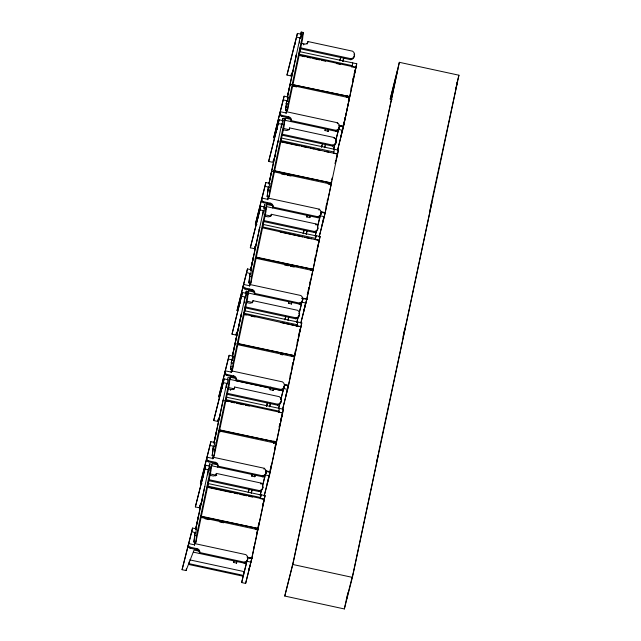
<?xml version="1.0" encoding="UTF-8"?>
<svg xmlns="http://www.w3.org/2000/svg" width="641" height="641" viewBox="0 0 641 641"><rect width="100%" height="100%" fill="white"/><g stroke="black" fill="none" stroke-linecap="round" stroke-linejoin="round"><path stroke-width="0.96" d="M328.072 131.357L328.4 129.666M209.198 465.855L209.607 463.916L211.594 464.316L210.977 470.839L195.834 542.398L193.846 542.006L195.072 532.583M194.375 539.49L194.552 537.631M194.728 535.772L194.992 532.975L195.657 533.104L196.491 528.905L192.524 528.048L182.068 569.697L186.042 570.554L194.055 550.082L199.832 551.324M194.503 545.331L194.856 541.525M195.657 533.104L195.697 532.671L191.723 531.814L182.068 569.697M195.12 543.464L195.297 541.565M196.491 528.905L195.785 529.21M195.834 542.398L196.45 535.884L211.594 464.316M207.836 474.853L208.277 470.198L208.942 470.326L209.775 466.127L205.809 465.27L195.353 506.919L199.327 507.776L202.316 500.429M207.604 484.452L207.339 487.304L208.317 481.631M208.942 470.326L208.982 469.893L205.008 469.036L195.353 506.919M209.431 465.783L209.607 463.916M209.775 466.127L209.07 466.432M227.523 379.48L227.932 377.541L229.919 377.942L229.302 384.464L214.158 456.031L212.171 455.631L213.397 446.208M212.788 452.185L213.317 446.601L213.982 446.729L214.815 442.53L210.841 441.673L200.393 483.322L201.979 483.667M212.828 458.956L213.181 455.15M213.982 446.729L214.022 446.296L210.048 445.439L200.393 483.322M213.349 458.043L213.621 455.19M214.815 442.53L214.11 442.835M214.158 456.031L214.775 449.509L229.919 377.942M226.249 387.549L226.602 383.823L227.267 383.951L228.1 379.752L224.134 378.895L213.677 420.544L217.652 421.401L220.264 414.975M227.267 383.951L227.307 383.518L223.332 382.661L213.677 420.544M228.06 380.185L228.1 379.752M245.84 293.105L246.256 291.174L248.243 291.567L247.626 298.089L232.483 369.657L230.488 369.256L231.922 358.872M231.377 363.022L231.641 360.226L232.298 360.362L233.14 356.156L229.166 355.298L218.717 396.947L229.166 355.298M231.153 372.581L231.505 368.783M232.298 360.362L233.14 356.156M231.673 371.668L231.946 368.815M232.483 369.657L233.1 363.135L248.243 291.567M244.397 303.041L244.574 301.174M244.75 299.315L246.424 293.378L242.45 292.52L232.002 334.169L235.976 335.027L238.797 328.088M244.165 312.656L243.989 314.555L244.958 308.89M245.591 297.584L246.424 293.378M246.08 293.033L246.256 291.174M263.755 208.67L264.573 204.799L266.568 205.192L265.951 211.714L250.807 283.282L248.812 282.881L250.046 273.467M249.349 280.373L249.966 273.851L250.623 273.987L251.464 269.781L247.49 268.924L237.042 310.573L247.49 268.924M247.738 294.9L249.205 289.059M249.469 286.207L249.742 283.354M250.623 273.987L250.671 273.555L246.697 272.689M249.686 285.477L249.782 284.476L300.893 295.517A4.407 4.175 14.3 0 1 299.299 303.049L299.051 304.018A4.407 4.175 14.3 0 0 302.256 298.41M249.998 285.293L250.182 283.394M251.464 269.781L250.759 270.085M250.807 283.282L251.424 276.76L266.568 205.192M262.898 214.799L263.251 211.073L263.908 211.21L264.749 207.003L260.775 206.146L250.327 247.795L254.301 248.652L256.536 243.139M262.49 226.281L262.666 224.382M263.908 211.21L263.956 210.769L259.982 209.911L250.327 247.795M264.316 207.588L264.573 204.799M315.54 238.364L262.578 226.922L263.379 221.562M264.709 207.444L264.749 207.003M282.288 121.325L282.897 118.425L284.892 118.817L284.275 125.34L269.132 196.907L267.137 196.515L268.371 187.092M267.85 192.14L268.283 187.476L268.948 187.613L269.789 183.414L265.815 182.549L255.366 224.198L256.953 224.542M265.686 209.447L267.529 202.684M267.794 199.832L268.154 196.034M268.948 187.613L268.988 187.18L265.021 186.323L255.366 224.198M268.411 197.965L268.595 196.066M269.749 183.847L269.789 183.414M269.132 196.907L269.749 190.385L284.892 118.817M281.311 127.495L281.575 124.699L282.232 124.835L283.074 120.636L279.099 119.771L268.651 161.42L272.617 162.277L275.446 155.338M280.814 139.906L280.63 141.805L281.431 138.039L338.424 150.13L324.338 216.674L319.17 236.962M282.232 124.835L282.28 124.402L278.306 123.545L268.651 161.42M282.633 121.221L282.897 118.425M283.074 120.636L282.369 120.933M300.813 33.981L301.222 32.05L303.217 32.451L302.6 38.965L287.456 110.532L285.461 110.14L286.695 100.717M285.998 107.624L286.166 105.765M286.343 103.898L286.607 101.11L287.272 101.238L288.113 97.039L284.139 96.182L273.683 137.823L284.139 96.182M286.118 113.457L286.479 109.659M287.272 101.238L288.113 97.039M286.735 111.598L286.92 109.691M287.456 110.532L288.073 104.01L303.217 32.451M299.459 42.987L299.635 41.12M299.051 54.485L299.227 52.586M299.892 38.332L300.557 38.46L301.398 34.261L297.424 33.404L286.976 75.045L290.942 75.91L293.185 70.398M301.046 33.909L301.222 32.05M299.932 49.766L299.756 51.665L356.749 63.755L354.225 74.284M300.557 38.46L301.398 34.261M236.785 561.532L236.457 563.191L236.946 561.332M270.43 388.134L270.101 389.8L270.806 387.06M291.759 302.408L291.431 304.074L291.919 302.207M307.079 215.392L306.751 217.051L307.239 215.184M233.781 560.883L233.452 562.542L233.941 560.683M255.11 475.157L254.781 476.816L255.27 474.957M288.754 301.759L288.418 303.457L288.915 301.558M325.396 129.017L325.067 130.676L325.556 128.809M310.084 216.041L309.755 217.7L310.244 215.833M252.105 474.508L251.769 476.207L252.266 474.308M273.435 388.783L273.098 390.481L273.595 388.582M195.681 529.258L198.341 516.654M214.006 442.883L216.666 430.279M232.33 356.516L241.433 313.617L232.411 355.747M250.775 269.557L253.307 257.538M250.895 269.084L253.291 257.706L253.171 258.179M268.972 183.767L271.632 171.163M287.296 97.392L289.956 84.788M231.906 371.628L232.314 369.689M249.83 558.191L251.785 558.615L264.372 499.235L207.716 486.992M267.177 471.608L270.109 472.241L282.697 412.86L225.063 400.409M284.524 385.025L288.434 385.866L301.775 322.88L244.782 310.789M315.276 239.622L316.125 235.648L320.099 236.505L306.759 299.491L306.879 299.018L301.991 297.961M321.173 212.275L325.083 213.116L331.221 184.031L328.569 183.462M299.339 55.126L355.987 67.369L343.408 126.742L349.529 97.833L292.873 85.59M188.47 544.562L188.198 545.988A2.676 2.54 14.3 0 0 190.065 548.191L196.635 549.609A3.157 2.989 14.3 0 1 199.375 553.479L199.615 552.51A3.157 2.989 14.3 0 0 196.883 548.64L190.313 547.222A2.676 2.54 14.3 0 1 188.446 545.018L188.718 543.592L194.544 544.85L194.808 543.6L245.92 554.641A4.407 4.175 14.3 0 1 244.333 562.173L244.085 563.143A4.407 4.175 14.3 0 0 247.53 558.319M202.556 478.018L203.133 475.63A2.676 2.54 14.3 0 1 203.598 475.061M202.804 477.048L203.085 475.734M220.881 391.643L221.457 389.263A2.676 2.54 14.3 0 1 222.219 388.454M239.205 305.268L239.774 302.889A2.676 2.54 14.3 0 1 239.99 302.584M249.782 284.476L249.517 285.734L243.692 284.476L243.42 285.902A2.676 2.54 14.3 0 0 245.287 288.097L251.857 289.516A3.157 2.989 14.3 0 1 254.589 293.394L254.341 294.363A3.157 2.989 14.3 0 0 251.609 290.485L245.038 289.067A2.676 2.54 14.3 0 1 243.171 286.872L243.444 285.445M257.53 218.893L257.858 217.483A2.676 2.54 14.3 0 1 258.067 217.179M257.778 217.932L258.099 216.514A2.676 2.54 14.3 0 1 258.571 215.937M261.488 200.385L261.744 199.527A2.676 2.54 14.3 0 0 263.603 201.723L270.173 203.149A3.157 2.989 14.3 0 1 272.914 207.019L272.665 207.988A3.157 2.989 14.3 0 0 269.933 204.11L263.363 202.692A2.676 2.54 14.3 0 1 261.496 200.497L262.017 198.101L267.842 199.359L268.106 198.101L319.218 209.142A4.407 4.175 14.3 0 1 317.624 216.682L317.375 217.644A4.407 4.175 14.3 0 0 320.829 212.82M275.854 132.527L276.423 130.139A2.676 2.54 14.3 0 1 277.192 129.338M294.179 46.152L294.748 43.764A2.676 2.54 14.3 0 1 295.221 43.195M191.723 531.814L192.524 528.048M205.008 469.036L205.809 465.27M210.048 445.439L210.841 441.673M223.332 382.661L224.134 378.895M232.002 334.169L242.45 292.52M259.982 209.911L260.775 206.146M265.021 186.323L265.815 182.549M278.306 123.545L279.099 119.771M286.976 75.045L297.424 33.404M186.042 570.554L186.435 568.671M199.327 507.776L199.92 504.948M217.652 421.401L218.044 419.518M235.976 335.027L236.569 332.198M254.301 248.652L254.693 246.769M290.942 75.91L291.543 73.082M195.553 529.466L204.783 486.359M213.878 443.091L223.108 399.992M195.89 528.713L208.79 467.786M214.214 442.338L226.698 383.35M250.727 269.38L259.757 227.243L259.124 229.71M268.851 183.967L278.082 140.868L277.449 143.336M287.376 96.631L296.406 54.493L295.773 56.969M232.338 356.933L245.022 296.975M250.655 270.558L263.347 210.601M269.188 183.222L281.88 123.256M287.513 96.847L299.996 37.851M189.263 561.732L188.863 563.615L243.476 575.41L244.277 571.644L189.664 559.849M193.846 542.006L194.455 539.105M212.171 455.631L212.58 453.7M230.488 369.256L231.105 366.356M248.812 282.881L249.429 279.981M267.137 196.515L267.545 194.576M285.461 110.14L286.078 107.239M218.982 432.058L219.39 430.119M225.664 400.929L226.457 397.164L283.45 409.254L280.438 421.714M229.045 382.188L231.056 375.658M237.515 344.714L237.923 342.775M299.579 52.506L299.227 54.181L352.189 65.622L351.829 67.025M247.819 557.758L251.841 558.399L245.623 583.422L241.657 582.565L243.171 575.963M262.602 506.158L265.126 495.621L261.151 494.764L260.567 497.488L207.604 486.046M296.855 326.005L297.208 324.338M241.657 582.565L247.867 557.542M260.302 498.746L261.151 494.764M262.393 486.719L266.191 471.167L270.165 472.032L264.348 495.164M278.627 412.371L279.476 408.389M280.958 399.399L284.516 384.8L288.49 385.658L282.521 409.711M296.951 325.997L297.801 322.022M299.043 313.978L302.84 298.426L306.815 299.283L300.845 323.336M316.125 235.648L315.332 239.414L319.298 240.271L317.087 248.964M317.607 226.658L321.165 212.051L325.139 212.908L319.122 236.986M334.45 149.273L333.649 153.039L337.623 153.896L335.652 161.628M335.443 142.174L339.289 126.622M351.925 66.872L352.774 62.898M273.475 442.819L273.883 440.88M346.773 97.32L347.182 95.389M273.659 443.532L274.068 441.601M245.623 583.422L251.841 558.399M282.473 409.735L288.49 385.658M300.998 322.423L301.398 320.54M337.446 150.619L343.464 126.533L339.434 125.884M248.812 570.29L249.83 565.458M249.133 569.032L249.95 565.162M253.427 548.712L253.844 546.781M256.704 533.24L257.522 529.37M257.938 527.431L258.956 522.591M267.137 483.923L269.092 474.917M269.5 472.986L270.326 469.116M270.734 467.177L271.143 465.246M274.62 448.796L275.438 444.926M275.846 442.995L276.255 441.056M279.123 427.515L279.941 423.645L279.204 426.545M285.782 396.282L287.008 390.481M287.416 388.542L288.234 384.672M289.964 376.267L290.373 374.328M291.919 367.261L292.945 362.421M294.467 354.978L295.285 351.108M297.039 343.079L297.857 339.209M303.778 311.173L305.621 302.464M307.263 294.724L307.672 292.793M304.106 309.907L305.124 305.076M307.992 291.527L308.81 287.657M309.835 282.825L310.244 280.886M314.338 261.536L315.364 256.704M322.103 224.799L323.537 218.028M325.908 207.091L326.726 203.221M327.134 201.29L327.543 199.351M330.411 185.81L331.229 181.94M331.637 180.001L332.046 178.07M340.427 138.424L342.182 130.387M343.207 125.556L344.025 121.686M344.433 119.747L344.842 117.816M348.327 101.366L349.353 96.535M350.867 89.091L351.276 87.152M352.83 80.085L353.239 78.154M251.248 560.715L263.739 501.703M264.196 496.086L269.364 475.798L282.064 415.336M287.897 387.973L300.18 329.923M306.222 301.599L318.713 242.586M342.871 128.849L355.987 67.369M337.495 150.595L343.464 126.533M390.209 99.059L399.351 62.313L458.932 75.213L352.398 577.381L344.353 608.95L284.772 596.05L293.474 561.043L397.813 69.22L390.209 99.059L392.132 99.467M284.772 596.05L292.817 564.481L399.351 62.313M344.353 608.95L346.637 598.181M347.879 592.749L346.428 599.591L353.191 573.206L378.494 453.94L376.571 461.488M303.153 233.757L304.058 229.991M306.158 234.414L307.063 230.64M339.874 60.671L340.708 57.241M321.55 147.045L321.934 145.355M342.879 61.32L343.191 59.95M266.576 406.162L267.409 402.74M284.973 319.458L285.734 316.366M324.699 147.061L324.947 146.004M288.113 319.53L288.738 317.015M251.52 492.032L251.256 493.185L252.217 489.676M251.617 491.639L252.089 489.764M289.82 85.429L289.94 84.957M271.496 171.804L271.616 171.331L331.205 184.207L331.085 184.68L328.152 184.047M234.846 344.554L234.967 344.081M216.53 430.928L216.642 430.456M198.205 517.303L198.317 516.83M349.409 98.305L349.529 97.833M325.083 213.116L325.203 212.644L321.293 211.802M312.76 271.055L312.88 270.582L255.246 258.131M294.435 357.43L294.556 356.949L237.899 344.714M288.434 385.866L288.554 385.393L284.644 384.552M276.111 443.796L276.231 443.324L218.597 430.872M270.109 472.241L270.23 471.768L265.342 470.71M257.786 530.171L257.906 529.698L201.25 517.463M251.785 558.615L251.905 558.143L247.025 557.085M294.7 43.86L294.499 44.734A2.676 2.54 14.3 0 1 295.269 43.933M281.928 115.356L288.498 116.774A3.157 2.989 14.3 0 1 291.238 120.644L290.99 121.614A3.157 2.989 14.3 0 0 288.258 117.744L281.687 116.317L281.928 115.356A2.676 2.54 14.3 0 1 280.061 113.153L280.061 113.048M263.363 202.692L263.603 201.723M303.666 44.918L303.914 43.949A3.157 2.989 14.3 0 0 307.976 41.545L352.686 51.208A4.407 4.175 14.3 0 1 351.092 58.74L350.843 59.709L299.884 48.7M284.388 122.151L285.67 118.208L291.447 119.458M243.163 286.759L243.412 285.79M280.542 141.957L280.902 140.555L333.865 151.997M288.258 117.744L288.498 116.774M307.976 41.545L307.728 42.514A3.157 2.989 14.3 0 1 307.488 43.348M245.038 289.067L245.287 288.097M221.409 389.359L221.209 390.225A2.676 2.54 14.3 0 1 221.417 389.928M269.933 204.11L270.173 203.149M281.567 135.067L332.527 146.076L332.767 145.114A4.407 4.175 14.3 0 0 334.362 137.575L289.652 127.92L289.403 128.889A3.157 2.989 14.3 0 1 289.163 129.722M284.259 386.387A4.407 4.175 14.3 0 1 280.734 390.393L236.016 380.738A3.157 2.989 14.3 0 0 233.284 376.86L226.714 375.442L226.962 374.472A2.676 2.54 14.3 0 1 225.095 372.277L225.087 372.165M243.892 314.699L244.253 313.297L297.216 324.739L296.855 326.141M251.609 290.485L251.857 289.516M263.243 221.441L314.202 232.451L314.443 231.481A4.407 4.175 14.3 0 0 316.037 223.949L271.327 214.294L271.087 215.264A3.157 2.989 14.3 0 1 270.999 215.688M208.637 460.847L215.208 462.265A3.157 2.989 14.3 0 1 217.94 466.143L217.7 467.105A3.157 2.989 14.3 0 0 214.959 463.235L208.389 461.816L208.637 460.847A2.676 2.54 14.3 0 1 206.771 458.652L206.763 458.539M225.568 401.074L225.928 399.672L278.891 411.113L278.539 412.516M233.284 376.86L233.532 375.89L226.962 374.472M244.918 307.816L295.878 318.825L296.126 317.856A4.407 4.175 14.3 0 0 297.72 310.324L253.003 300.669L252.762 301.631A3.157 2.989 14.3 0 1 252.306 302.856M190.065 548.191L190.313 547.222M230.367 390.409L230.616 389.44A3.157 2.989 14.3 0 0 234.686 387.036L279.396 396.699A4.407 4.175 14.3 0 1 277.801 404.231L277.553 405.2L226.594 394.191M211.089 467.65L212.379 463.707L217.195 464.749M214.959 463.235L215.208 462.265M236.016 380.738L236.265 379.768A3.157 2.989 14.3 0 0 233.532 375.89M234.686 387.036L234.438 388.005A3.157 2.989 14.3 0 1 233.709 389.576M196.635 549.609L196.883 548.64M208.269 480.566L259.228 491.575L259.477 490.605A4.407 4.175 14.3 0 0 261.071 483.074L216.362 473.411L216.113 474.38A3.157 2.989 14.3 0 1 215.873 475.221M339.93 60.703L340.836 57.161M343.264 59.629L343.712 57.89M342.935 61.352L343.84 57.81M321.606 147.077L322.511 143.536M328.096 131.293L328.561 129.458M324.61 147.726L325.516 144.185M303.281 233.444L304.187 229.911M306.294 234.093L307.191 230.56M284.965 319.819L285.862 316.285M354.289 56.512L354.537 55.543M337.294 123.737L337.543 122.768L286.431 111.726L286.166 112.984L280.341 111.726L279.821 114.122A2.676 2.54 14.3 0 0 281.687 116.317M337.543 122.768A4.407 4.175 14.3 0 1 335.948 130.307L335.7 131.277A4.407 4.175 14.3 0 0 339.153 126.445M334.121 138.544L334.362 137.575M287.969 320.468L288.867 316.934M266.64 406.194L267.537 402.66M334.554 145.042L333.472 149.754L334.722 145.018M336.004 139.353L338.176 130.836M334.882 144.385L335.099 143.544M339.145 128.08L339.393 127.11M335.972 142.887L336.213 141.917M318.97 210.112L319.218 209.142M354.04 74.388L356.749 63.755M315.797 224.919L316.037 223.949M352.991 79.115L353.728 76.223M270.414 403.389L269.581 406.811L270.542 403.309M249.085 489.115L248.251 492.536L249.213 489.027M316.229 231.409L315.148 236.128L316.638 230.44M317.68 225.728L319.851 217.203M320.82 214.455L321.069 213.485M317.648 229.262L317.888 228.292M334.971 163.655L335.716 160.755M336.205 158.824L338.424 150.13M297.905 317.784L296.823 322.503L298.554 315.869M299.355 312.103L301.286 304.523M302.496 300.821L302.744 299.86M299.323 315.628L299.571 314.667M280.734 390.393L280.974 389.424A4.407 4.175 14.3 0 0 282.569 381.892L231.457 370.851L231.193 372.109L225.368 370.851L224.847 373.238A2.676 2.54 14.3 0 0 226.714 375.442M318.377 243.268L320.099 236.505M316.269 252.161L316.59 250.895M279.58 404.159L278.498 408.878L280.125 402.668M280.79 399.423L282.961 390.898M284.179 387.196L284.42 386.235M301.639 319.571L306.815 299.283M280.998 402.003L281.247 401.034M264.004 469.236L264.244 468.267L213.132 457.225L212.868 458.475L207.043 457.217L206.522 459.613A2.676 2.54 14.3 0 0 208.389 461.816M264.244 468.267A4.407 4.175 14.3 0 1 262.65 475.798L262.409 476.768A4.407 4.175 14.3 0 0 265.606 471.151M299.067 333.504L301.775 322.88M260.823 484.043L261.071 483.074M298.265 337.27L300.974 326.646L297.007 325.788M261.256 490.533L260.174 495.253L261.424 490.509M262.706 484.852L264.877 476.327M265.855 473.571L266.095 472.601M262.674 488.378L262.922 487.408M280.494 420.849L283.45 409.254M244.061 572.485L246.553 562.702M247.53 559.946L247.779 558.976M262.417 506.254L265.126 495.621M456.737 83.819L458.932 75.213M455.414 89.876L457.394 82.12L430.488 207.003M429.879 210.24L431.858 202.492L406.322 322.856L403.582 333.6M402.965 336.894L405.128 328.4L378.623 452.386M290.101 84.123L349.778 96.631L293.025 84.756M337.575 154.104L280.037 141.292M319.25 240.479L262.69 227.875M300.925 326.854L244.365 314.25M276.127 131.205L276.175 131.109A2.676 2.54 14.3 0 1 276.648 130.532M239.486 303.954L239.534 303.858A2.676 2.54 14.3 0 1 239.998 303.281M202.836 476.696L202.885 476.6A2.676 2.54 14.3 0 1 203.646 475.798M300.693 34.558L301.358 34.694M287.408 97.336L288.073 97.472M286.078 103.618L288.073 104.01M267.754 189.992L269.749 190.385M249.429 276.367L251.424 276.76M245.719 293.682L246.384 293.81M232.435 356.46L233.1 356.588M231.105 362.734L233.1 363.135M212.78 449.109L214.775 449.509M194.455 535.483L196.45 535.884M296.631 37.17L300.597 38.027M301.094 43.34L303.914 43.949M299.98 47.698L351.092 58.74M351.973 66.664L355.947 67.521M300.212 55.703L305.1 56.761M307.055 57.185L310.957 58.027M312.912 58.451L319.755 59.925M321.71 60.35L325.612 61.191M336.357 63.515L340.267 64.356M346.893 97.087L349.545 97.664M292.753 86.062L296.663 86.912M283.346 99.948L287.312 100.805M338.64 125.219L343.528 126.269M340.475 126.109L342.526 126.557M338.688 129.442L342.663 130.299M291.238 120.644L335.948 130.307M285.133 120.316L338.103 131.758M325.115 130.548L328.12 131.197M283.234 128.4L289.083 129.666M282.769 129.714L285.59 130.323A3.157 2.989 14.3 0 0 289.652 127.92M282.625 134.281L332.767 145.114M280.918 141.869L299.475 145.876M301.43 146.3L308.265 147.775M310.22 148.199L314.13 149.041M316.077 149.465L319.987 150.306M324.875 151.364L328.777 152.205M273.827 170.554L331.453 183.006L273.731 170.923M281.263 173.919L285.173 174.761M287.128 175.185L291.03 176.027M320.364 215.817L324.338 216.674M267.345 204.583L273.122 205.833M272.914 207.019L317.624 216.682M266.808 206.69L319.779 218.132M306.791 216.922L309.795 217.571M264.909 214.775L270.758 216.041M264.453 216.089L267.265 216.698A3.157 2.989 14.3 0 0 271.327 214.294M263.331 220.44L314.443 231.481M263.106 224.414L316.069 235.856M280.173 232.042L302.64 236.898M304.595 237.314L311.43 238.797M256.48 257.137L313.129 269.38L256.384 257.506M310.244 269.837L312.896 270.406M284.436 264.933L288.338 265.775M290.293 266.199L294.203 267.041M301.871 298.434L303.826 298.858M302.039 302.191L306.013 303.049M249.02 290.958L254.806 292.208M254.589 293.394L299.299 303.049M248.484 293.065L301.454 304.507M288.466 303.297L291.471 303.946M241.657 296.286L245.631 297.144M246.585 301.15L252.434 302.408M246.128 302.464L248.94 303.073A3.157 2.989 14.3 0 0 253.003 300.669M245.014 306.815L296.126 317.856M244.269 314.619L246.224 315.035M251.104 316.093L255.014 316.934M280.413 322.423L297.015 326.013M237.178 343.304L294.812 355.747L237.082 343.664M291.919 356.212L294.572 356.781M280.758 354.473L282.713 354.89M228.372 359.064L232.346 359.921M283.723 388.566L287.689 389.424M230.704 377.333L236.481 378.583M236.265 379.768L280.974 389.424M230.167 379.44L270.606 388.174M273.499 388.799L283.13 390.882M270.141 389.672L273.146 390.321M228.26 387.525L234.109 388.783M227.803 388.839L230.616 389.44M227.651 393.398L277.801 404.231M278.683 412.163L282.649 413.02M224.967 400.777L228.877 401.619M230.824 402.043L234.734 402.885M236.689 403.309L243.524 404.783M245.479 405.208L249.389 406.049M219.831 429.887L276.487 442.122L219.735 430.255M273.603 442.586L276.247 443.155M218.477 431.345L220.432 431.77M265.398 474.941L269.364 475.798M217.94 466.143L262.65 475.798M211.842 465.807L264.805 477.257M251.825 476.047L254.83 476.696M209.936 473.891L216.762 475.366M209.479 475.205L212.291 475.814A3.157 2.989 14.3 0 0 216.362 473.411M208.365 479.564L259.477 490.605M208.133 483.538L261.103 494.98M260.358 498.53L264.332 499.395M207.62 487.36L232.042 492.641M233.997 493.057L237.899 493.907M239.854 494.323L246.689 495.805M248.644 496.222L252.554 497.071M200.529 516.045L258.163 528.496L201.41 516.622M255.278 528.953L257.922 529.53M205.04 518.777L208.95 519.619M219.695 521.942L223.597 522.784M292.817 564.481L352.398 577.381M247.073 561.308L251.04 562.173M199.615 552.51L244.333 562.173M193.518 552.181L246.481 563.623M233.5 562.421L236.505 563.07M188.534 564.433L243.26 576.251M215.656 475.598A3.157 2.989 14.3 0 1 215.384 475.951M262.433 485.958A4.407 4.175 14.3 0 1 259.228 491.575M281.087 401.194A4.407 4.175 14.3 0 1 277.553 405.2M240.247 302.312A2.676 2.54 14.3 0 1 240.543 302.079M299.075 313.209A4.407 4.175 14.3 0 1 295.878 318.825M258.323 216.906A2.676 2.54 14.3 0 1 258.619 216.674M270.839 216.097A3.157 2.989 14.3 0 1 270.63 216.482M317.648 227.627A4.407 4.175 14.3 0 1 314.202 232.451M335.972 141.252A4.407 4.175 14.3 0 1 332.527 146.076M307.271 43.732A3.157 2.989 14.3 0 1 307.007 44.077M354.048 54.092A4.407 4.175 14.3 0 1 350.843 59.709"/></g></svg>
